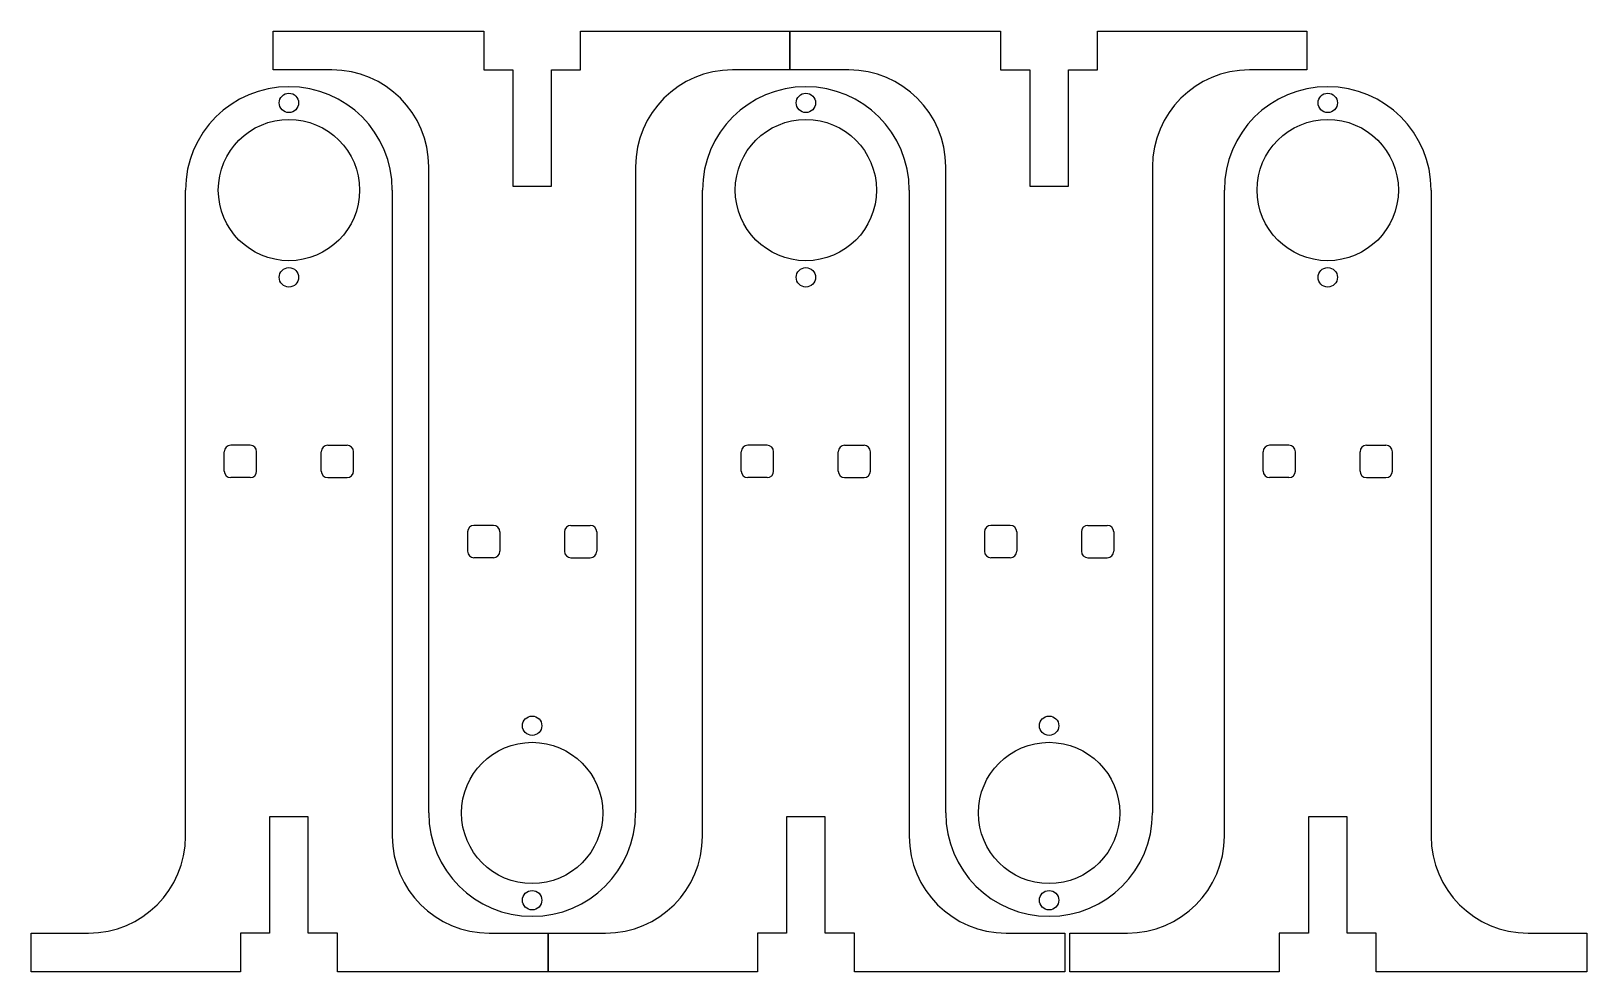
# Model space of a CAD drawing. Extents: x -64 to 177, y -714 to -568.
import ezdxf

# ---------------------------------------------------------------- set-up
doc = ezdxf.new("R2010")
doc.units = 0
doc.layers.add('MODELSKETCH_VISIBLE', color=7, linetype='CONTINUOUS')

msp = doc.modelspace()

# ---------------------------------------------------------------- linework, layer by layer
at = {"layer": 'MODELSKETCH_VISIBLE'}
for p, q in [((-26.57, -574.5), (-26.57, -568.5)), ((-26.57, -568.5), (6.03, -568.5)), ((6.03, -568.5), (6.03, -574.5)), ((21.03, -574.5), (21.03, -568.5)), ((21.03, -568.5), (53.43, -568.5)), ((53.43, -568.5), (53.43, -574.5)), ((53.43, -574.5), (53.43, -568.5)), ((53.43, -568.5), (86.03, -568.5)), ((86.03, -568.5), (86.03, -574.5)), ((101.03, -568.5), (133.43, -568.5)), ((101.03, -574.5), (101.03, -568.5)), ((133.43, -568.5), (133.43, -574.5)), ((-17.47, -574.5), (-26.57, -574.5)), ((6.03, -574.5), (10.53, -574.5)), ((10.53, -574.5), (10.53, -592.5)), ((16.53, -592.5), (16.53, -574.5)), ((16.53, -574.5), (21.03, -574.5)), ((53.43, -574.5), (44.53, -574.5)), ((62.53, -574.5), (53.43, -574.5)), ((86.03, -574.5), (90.53, -574.5)), ((90.53, -574.5), (90.53, -592.5)), ((96.53, -574.5), (101.03, -574.5)), ((96.53, -592.5), (96.53, -574.5)), ((133.43, -574.5), (124.53, -574.5)), ((-2.47, -689.5), (-2.47, -589.5)), ((29.53, -589.5), (29.53, -689.5)), ((77.53, -689.5), (77.53, -589.5)), ((109.53, -589.5), (109.53, -689.5)), ((-40.11, -693.1), (-40.11, -593.1)), ((-8.11, -593.1), (-8.11, -693.1)), ((10.53, -592.5), (16.53, -592.5)), ((39.89, -693.1), (39.89, -593.1)), ((71.89, -593.1), (71.89, -693.1)), ((90.53, -592.5), (96.53, -592.5)), ((120.65, -693.1), (120.65, -593.1)), ((152.65, -593.1), (152.65, -693.1)), ((-30.11, -632.6), (-33.11, -632.6)), ((-18.11, -632.6), (-15.11, -632.6)), ((49.89, -632.6), (46.89, -632.6)), ((61.89, -632.6), (64.89, -632.6)), ((130.65, -632.6), (127.65, -632.6)), ((142.65, -632.6), (145.65, -632.6)), ((-34.11, -636.6), (-34.11, -633.6)), ((-29.11, -636.6), (-29.11, -633.6)), ((-19.11, -636.6), (-19.11, -633.6)), ((-14.11, -636.6), (-14.11, -633.6)), ((45.89, -636.6), (45.89, -633.6)), ((50.89, -636.6), (50.89, -633.6)), ((60.89, -636.6), (60.89, -633.6)), ((65.89, -636.6), (65.89, -633.6)), ((126.65, -636.6), (126.65, -633.6)), ((131.65, -636.6), (131.65, -633.6)), ((141.65, -636.6), (141.65, -633.6)), ((146.65, -636.6), (146.65, -633.6)), ((-30.11, -637.6), (-33.11, -637.6)), ((-18.11, -637.6), (-15.11, -637.6)), ((49.89, -637.6), (46.89, -637.6)), ((61.89, -637.6), (64.89, -637.6)), ((130.65, -637.6), (127.65, -637.6)), ((142.65, -637.6), (145.65, -637.6)), ((7.53, -645), (4.53, -645)), ((19.53, -645), (22.53, -645)), ((87.53, -645), (84.53, -645)), ((99.53, -645), (102.53, -645)), ((3.53, -646), (3.53, -649)), ((8.53, -646), (8.53, -649)), ((18.53, -646), (18.53, -649)), ((23.53, -646), (23.53, -649)), ((83.53, -646), (83.53, -649)), ((88.53, -646), (88.53, -649)), ((98.53, -646), (98.53, -649)), ((103.53, -646), (103.53, -649)), ((7.53, -650), (4.53, -650)), ((19.53, -650), (22.53, -650)), ((87.53, -650), (84.53, -650)), ((99.53, -650), (102.53, -650)), ((-27.11, -690.1), (-27.11, -708.1)), ((-21.11, -690.1), (-27.11, -690.1)), ((-21.11, -708.1), (-21.11, -690.1)), ((52.89, -690.1), (52.89, -708.1)), ((58.89, -690.1), (52.89, -690.1)), ((58.89, -708.1), (58.89, -690.1)), ((133.65, -690.1), (133.65, -708.1)), ((139.65, -690.1), (133.65, -690.1)), ((139.65, -708.1), (139.65, -690.1)), ((-64.01, -714.1), (-64.01, -708.1)), ((-64.01, -708.1), (-55.11, -708.1)), ((-31.61, -708.1), (-31.61, -714.1)), ((-27.11, -708.1), (-31.61, -708.1)), ((-16.61, -708.1), (-21.11, -708.1)), ((-16.61, -714.1), (-16.61, -708.1)), ((6.89, -708.1), (15.99, -708.1)), ((15.99, -708.1), (24.89, -708.1)), ((15.99, -714.1), (15.99, -708.1)), ((15.99, -708.1), (15.99, -714.1)), ((52.89, -708.1), (48.39, -708.1)), ((48.39, -708.1), (48.39, -714.1)), ((63.39, -708.1), (58.89, -708.1)), ((63.39, -714.1), (63.39, -708.1)), ((86.89, -708.1), (95.99, -708.1)), ((95.99, -708.1), (95.99, -714.1)), ((96.75, -714.1), (96.75, -708.1)), ((96.75, -708.1), (105.65, -708.1)), ((133.65, -708.1), (129.15, -708.1)), ((129.15, -708.1), (129.15, -714.1)), ((144.15, -708.1), (139.65, -708.1)), ((144.15, -714.1), (144.15, -708.1)), ((167.65, -708.1), (176.75, -708.1)), ((176.75, -708.1), (176.75, -714.1)), ((-31.61, -714.1), (-64.01, -714.1)), ((15.99, -714.1), (-16.61, -714.1)), ((48.39, -714.1), (15.99, -714.1)), ((95.99, -714.1), (63.39, -714.1)), ((129.15, -714.1), (96.75, -714.1)), ((176.75, -714.1), (144.15, -714.1))]:
    msp.add_line(p, q, dxfattribs=at)
for centre, radius in [((-24.11, -579.6), 1.5), ((55.89, -579.6), 1.5), ((136.65, -579.6), 1.5), ((-24.11, -593.1), 10.93), ((55.89, -593.1), 10.93), ((136.65, -593.1), 10.93), ((-24.11, -606.6), 1.5), ((55.89, -606.6), 1.5), ((136.65, -606.6), 1.5), ((13.53, -676), 1.5), ((93.53, -676), 1.5), ((13.53, -689.5), 10.93), ((93.53, -689.5), 10.93), ((13.53, -703), 1.5), ((93.53, -703), 1.5)]:
    msp.add_circle(centre, radius, dxfattribs=at)
for centre, radius, start, end in [((-17.47, -589.5), 15, 0, 90), ((44.53, -589.5), 15, 90, 180), ((62.53, -589.5), 15, 0, 90), ((124.53, -589.5), 15, 90, 180), ((-24.11, -593.1), 16, 0, 180), ((55.89, -593.1), 16, 0, 180), ((136.65, -593.1), 16, 0, 180), ((-33.11, -633.6), 1, 90, 180), ((-30.11, -633.6), 1, 0, 90), ((-18.11, -633.6), 1, 90, 180), ((-15.11, -633.6), 1, 0, 90), ((46.89, -633.6), 1, 90, 180), ((49.89, -633.6), 1, 0, 90), ((61.89, -633.6), 1, 90, 180), ((64.89, -633.6), 1, 0, 90), ((127.65, -633.6), 1, 90, 180), ((130.65, -633.6), 1, 0, 90), ((142.65, -633.6), 1, 90, 180), ((145.65, -633.6), 1, 0, 90), ((-33.11, -636.6), 1, 180, 270), ((-30.11, -636.6), 1, 270, 0), ((-18.11, -636.6), 1, 180, 270), ((-15.11, -636.6), 1, 270, 0), ((46.89, -636.6), 1, 180, 270), ((49.89, -636.6), 1, 270, 0), ((61.89, -636.6), 1, 180, 270), ((64.89, -636.6), 1, 270, 0), ((127.65, -636.6), 1, 180, 270), ((130.65, -636.6), 1, 270, 0), ((142.65, -636.6), 1, 180, 270), ((145.65, -636.6), 1, 270, 0), ((4.53, -646), 1, 90, 180), ((7.53, -646), 1, 0, 90), ((19.53, -646), 1, 90, 180), ((22.53, -646), 1, 0, 90), ((84.53, -646), 1, 90, 180), ((87.53, -646), 1, 0, 90), ((99.53, -646), 1, 90, 180), ((102.53, -646), 1, 0, 90), ((4.53, -649), 1, 180, 270), ((7.53, -649), 1, 270, 0), ((19.53, -649), 1, 180, 270), ((22.53, -649), 1, 270, 0), ((84.53, -649), 1, 180, 270), ((87.53, -649), 1, 270, 0), ((99.53, -649), 1, 180, 270), ((102.53, -649), 1, 270, 0), ((13.53, -689.5), 16, 180, 0), ((93.53, -689.5), 16, 180, 0), ((-55.11, -693.1), 15, 270, 0), ((6.89, -693.1), 15, 180, 270), ((24.89, -693.1), 15, 270, 0), ((86.89, -693.1), 15, 180, 270), ((105.65, -693.1), 15, 270, 0), ((167.65, -693.1), 15, 180, 270)]:
    msp.add_arc(centre, radius, start, end, dxfattribs=at)

doc.saveas('drawing.dxf')
